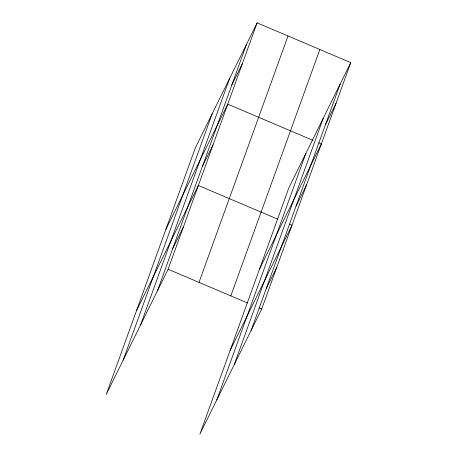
<?xml version="1.0" encoding="UTF-8"?>
<svg xmlns="http://www.w3.org/2000/svg" width="457" height="457" viewBox="0 0 457 457"><rect width="100%" height="100%" fill="white"/><g stroke="black" fill="none" stroke-linecap="round" stroke-linejoin="round"><path stroke-width="0.69" d="M123.156 360.19L212.179 113.787M140.567 324.961L229.591 78.558M157.465 290.766L246.489 44.363M257.12 22.85L195.282 147.977L106.258 394.38L168.102 269.253L257.12 22.85L350.742 62.62L261.718 309.023L199.88 434.15L288.898 187.747L350.742 62.62M198.995 282.375L288.019 35.972M230.825 295.896L319.849 49.493M216.778 399.955L305.796 153.558M234.19 364.726L323.208 118.329M251.087 330.537L340.111 84.134M231.802 85.019L242.433 63.506M165.902 229.294L227.746 104.162L312.999 140.379M202.422 166.331L213.059 144.818M136.523 310.606L198.367 185.473L277.827 219.229M172.603 248.876L183.234 227.363M325.418 124.79L336.055 103.276M259.525 269.059L321.362 143.932L318.792 142.841M296.045 206.101L306.676 184.588M230.145 350.37L291.989 225.244L289.412 224.153M266.22 288.647L276.856 267.134M168.102 269.253L247.563 303.008M259.148 307.927L261.718 309.023"/></g></svg>
